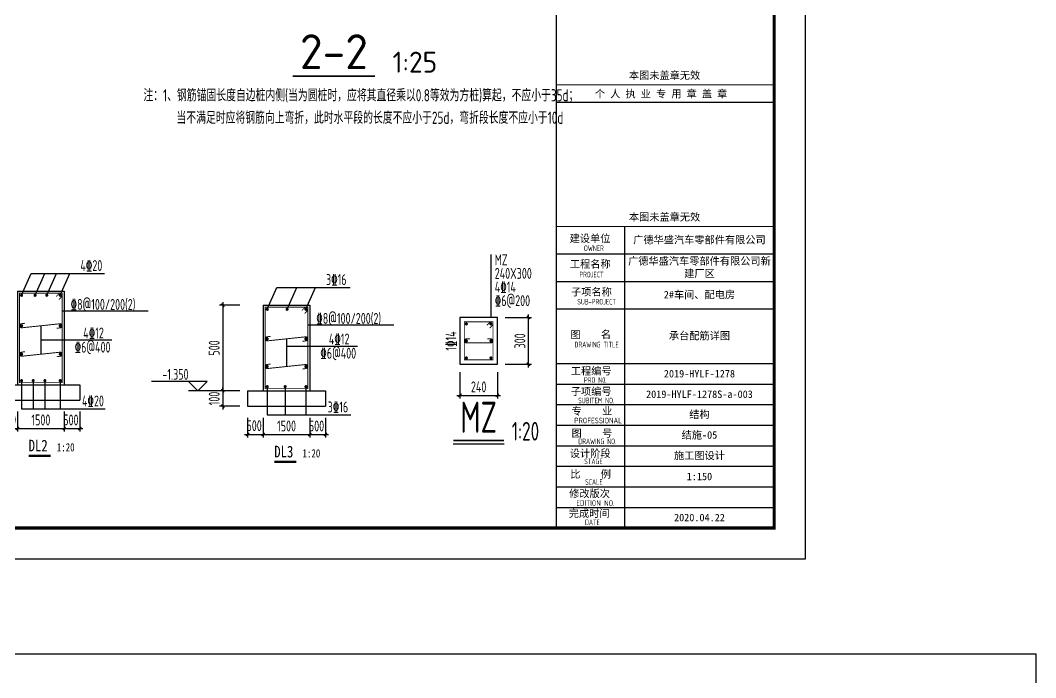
# Model space of a CAD drawing. Header units: millimetres. Extents: x 4533265 to 4958735, y 18976699 to 19555898.
# Drawn here: x 4714053 to 4762974, y 19333383 to 19365048 of the extents above; entities that cross this region are included whole.
import ezdxf
from ezdxf.enums import TextEntityAlignment as Align

# ---------------------------------------------------------------- set-up
doc = ezdxf.new("R2010")
doc.units = ezdxf.units.MM
doc.header["$LTSCALE"] = 1000
doc.header["$MEASUREMENT"] = 0
doc.layers.get('Defpoints').update_dxf_attribs({"color": 1})
for name, color, linetype in [('3T_BAR', 7, 'Continuous'), ('3T_WOOD', 21, 'Continuous'), ('BASE_DE_NUM', 7, 'Continuous'), ('COLU_DE', 7, 'Continuous'), ('COLU_DE_DIM', 3, 'Continuous'), ('COLU_DE_NUM', 7, 'Continuous'), ('COLU_DE_REIN', 1, 'Continuous'), ('COLU_DE_TEXT', 7, 'Continuous'), ('dim', 7, 'Continuous'), ('DIM_SYMB', 165, 'Continuous'), ('PUB_TEXT', 7, 'Continuous'), ('PUB_TITLE', 4, 'Continuous'), ('REIN', 1, 'Continuous'), ('TEXT', 7, 'Continuous'), ('THIN', 7, 'Continuous'), ('TK', 4, 'Continuous')]:
    doc.layers.add(name, color=color, linetype=linetype)
doc.layers.add('my_dimtext', color=7, linetype='Continuous', lineweight=0)
doc.styles.add('TSSD_Dimension', font='Tssdeng.shx', dxfattribs={"width": 0.7, "bigfont": 'hztxt.shx'})
doc.styles.add('TSSD_DIMENSION_T3', font='Tssdeng.shx', dxfattribs={"width": 0.7, "bigfont": 'hztxt.shx'})
doc.styles.add('TSSD_Label', font='tssdeng.shx', dxfattribs={"width": 0.7, "bigfont": 'hztxt.shx'})
doc.styles.add('TSSD_Norm', font='Tssdeng.shx', dxfattribs={"bigfont": 'hztxt.shx'})
doc.styles.add('TSSD_REIN', font='tssdeng.shx', dxfattribs={"width": 0.7, "bigfont": 'tssdchn.shx'})
doc.styles.add('图签宋体', font='', dxfattribs={"height": 300})
doc.styles.add('黑体', font='simhei.ttf', dxfattribs={"width": 0.8})
doc.styles.get('图签宋体').set_extended_font_data('NSimSun')
doc.dimstyles.new('TSSD_100_100', dxfattribs={"dimtxt": 350, "dimasz": 100, "dimexe": 100, "dimexo": 250, "dimgap": 100, "dimtad": 1, "dimdec": 0, "dimzin": 0, "dimdsep": 46, "dimtxsty": 'TSSD_Dimension', "dimblk": 'ARCHTICK', "dimblk1": 'ARCHTICK', "dimblk2": 'ARCHTICK', "dimcen": 0, "dimdle": 100, "dimclrt": 7, "dimadec": 0, "dimazin": 0, "dimtfac": 1, "dimtdec": 0, "dimtix": 1, "dimtmove": 2, "dimatfit": 3, "dimfxl": 0, "dimtolj": 1, "dimtzin": 0, "dimarcsym": 0})
doc.dimstyles.new('TSSD_100_100$TCH&&50', dxfattribs={"dimtxt": 350, "dimasz": 100, "dimexe": 100, "dimexo": 250, "dimgap": 100, "dimtad": 1, "dimdec": 0, "dimzin": 0, "dimdsep": 46, "dimtxsty": 'TSSD_DIMENSION_T3', "dimblk": 'ARCHTICK', "dimblk1": 'ARCHTICK', "dimblk2": 'ARCHTICK', "dimcen": 0, "dimdle": 100, "dimclrt": 7, "dimadec": 0, "dimazin": 0, "dimtfac": 1, "dimtdec": 0, "dimtix": 1, "dimtmove": 2, "dimatfit": 3, "dimfxl": 0, "dimtolj": 1, "dimtzin": 0, "dimarcsym": 0})
doc.dimstyles.new('TSSD_20_150', dxfattribs={"dimtxt": 525, "dimasz": 150, "dimexe": 150, "dimexo": 375, "dimgap": 150, "dimtad": 1, "dimdec": 0, "dimlfac": 0.133333, "dimzin": 0, "dimdsep": 46, "dimtxsty": 'TSSD_Dimension', "dimblk": 'ARCHTICK', "dimblk1": 'ARCHTICK', "dimblk2": 'ARCHTICK', "dimcen": 0, "dimdle": 150, "dimclrt": 7, "dimadec": 0, "dimazin": 0, "dimtfac": 1, "dimtdec": 0, "dimtix": 1, "dimtmove": 2, "dimatfit": 3, "dimfxl": 0, "dimtolj": 1, "dimtzin": 0, "dimarcsym": 0})

# ---------------------------------------------------------------- blocks, each defined once
blk = doc.blocks.new('GeYuanFrame_36707042', base_point=(18.76, 4.34))
at = {"layer": 'TK'}
blk.add_lwpolyline([(18.76, 424.34), (686.76, 424.34), (686.76, 4.34), (18.76, 4.34), (18.76, 424.34)], dxfattribs=at)
blk = doc.blocks.new('GeYuanFrame_33847312', base_point=(18.76, 4.34))
at = {"layer": 'PUB_TITLE'}
blk.add_lwpolyline([(554.76, 14.34), (554.76, 111.14)], dxfattribs=at)
at = {"layer": 'TK'}
for p, q in [((532.76, 102.34), (602.76, 102.34)), ((532.76, 93.54), (602.76, 93.54)), ((532.76, 84.74), (554.76, 84.74)), ((532.76, 84.74), (602.76, 84.74)), ((532.76, 67.18), (602.76, 67.18)), ((532.76, 67.14), (602.76, 67.14)), ((532.76, 60.58), (602.76, 60.58)), ((532.76, 53.98), (602.76, 53.98)), ((532.76, 47.38), (602.76, 47.38)), ((532.76, 40.78), (602.76, 40.78)), ((532.76, 34.18), (602.76, 34.18)), ((532.76, 27.58), (602.76, 27.58)), ((532.76, 20.98), (602.76, 20.98)), ((532.76, 14.34), (602.76, 14.34))]:
    blk.add_line(p, q, dxfattribs=at)
for points in [[(18.76, 424.34), (612.76, 424.34), (612.76, 4.34), (18.76, 4.34), (18.76, 424.34)], [(532.76, 151.14), (602.76, 151.14)]]:
    blk.add_lwpolyline(points, dxfattribs=at)
at = {"layer": 'TK', "const_width": 1}
blk.add_lwpolyline([(602.76, 414.34), (43.76, 414.34), (43.76, 14.34), (602.76, 14.34)], close=True, dxfattribs=at)
at = {"layer": 'TK'}
for points, const_width in [([(532.76, 414.34), (532.76, 14.34)], 0.4), ([(532.76, 156.64), (602.76, 156.64)], 0.35), ([(532.76, 111.14), (602.76, 111.14)], 0.35), ([(532.76, 67.18), (602.76, 67.18)], 0.35)]:
    blk.add_lwpolyline(points, dxfattribs=dict(at, const_width=const_width))
at = {"layer": 'TK', "style": '图签宋体'}
for s, p in [('本图未盖章无效', (556.1, 158.51)), ('个 人 执 业 专 用 章 盖 章', (545.19, 152.58)), ('本图未盖章无效', (556.1, 113.01)), ('建设单位', (537.06, 106.14)), ('工程名称', (537.14, 97.93)), ('子项名称', (537.52, 88.95)), ('图    名', (537.3, 75.3)), ('工程编号', (537.44, 63.58)), ('子项编号', (537.44, 57)), ('专    业', (537.68, 50.69)), ('图    号', (537.69, 43.58)), ('设计阶段', (537.12, 37.12)), ('比    例', (537.26, 30.44)), ('修改版次', (536.91, 24.22)), ('完成时间', (536.79, 17.83))]:
    blk.add_text(s, height=2.4, dxfattribs=at).set_placement(p)
at = {"layer": 'TK', "style": 'TSSD_REIN'}
for s, width, p in [('OWNER', 0.7, (541.65, 103.29)), ('PROJECT', 0.7, (540.19, 94.83)), ('SUB-PROJECT', 0.7, (539.53, 86.11)), ('DRAWING TITLE', 0.7, (538.64, 72.34)), ('PRO N0.', 0.7, (541.68, 60.96)), ('SUBITEM NO.', 0.7, (539.82, 54.39)), ('PROFESSIONAL', 0.8, (538.55, 47.95)), ('DRAWING NO.', 0.7, (539.86, 41.26)), ('STAGE', 0.7, (541.76, 34.84)), ('SCALE', 0.7, (542.05, 28.23)), ('EDITION NO.', 0.8, (539.2, 21.45)), ('DATE', 0.7, (542, 15.26))]:
    blk.add_text(s, height=1.8, dxfattribs=dict(at, width=width)).set_placement(p)
at = {"layer": 'TK', "char_height": 2.4, "width": 48, "attachment_point": 5, "style": '图签宋体'}
for s, insert in [('广德华盛汽车零部件有限公司', (578.76, 106.74)), ('广德华盛汽车零部件有限公司新建厂区', (578.76, 97.94)), ('2#车间、配电房', (578.76, 89.14)), ('承台配筋详图', (578.76, 75.94)), ('2019-HYLF-1278', (578.76, 63.88)), ('2019-HYLF-1278S-a-003', (578.76, 57.28)), ('结构', (578.76, 50.68)), ('结施-05', (578.76, 44.08)), ('施工图设计', (578.76, 37.48)), ('1:150', (578.76, 30.88)), ('2020.04.22', (578.76, 17.69))]:
    blk.add_mtext(s, dxfattribs=dict(at, insert=insert))
blk = doc.blocks.new('_ArchTick')
at = {"color": 0, "linetype": 'ByBlock', "const_width": 0.4}
blk.add_lwpolyline([(-0.5, -0.5), (0.5, 0.5)], dxfattribs=at)
blk = doc.blocks.new('*D347')
at = {"layer": 'Defpoints', "color": 0}
for p in [(4305134, 19387222), (4304334, 19384222), (4305134, 19384222)]:
    blk.add_point(p, dxfattribs=at)
at = {"layer": 'dim', "color": 0, "lineweight": -2}
for p, q in [((4304884, 19387222), (4304234, 19387222)), ((4304334, 19387322), (4304334, 19384122)), ((4304884, 19384222), (4304234, 19384222))]:
    blk.add_line(p, q, dxfattribs=at)
at = {"layer": 'dim', "color": 0, "lineweight": -2, "xscale": 100, "yscale": 100, "zscale": 100}
for p, rotation in [((4304334, 19387222), 90), ((4304334, 19384222), 270)]:
    blk.add_blockref('_ArchTick', p, dxfattribs=dict(at, rotation=rotation))
at = {"layer": 'dim', "color": 7, "insert": (4304059, 19385722), "char_height": 350, "attachment_point": 5, "rotation": 90, "style": 'TSSD_Dimension'}
blk.add_mtext('\\A1;700', dxfattribs=at)
blk = doc.blocks.new('*D348')
at = {"layer": 'Defpoints', "color": 0}
for p in [(4305134, 19384222), (4304334, 19383722), (4305134, 19383722)]:
    blk.add_point(p, dxfattribs=at)
at = {"layer": 'dim', "color": 0, "lineweight": -2}
for p, q in [((4304334, 19384222), (4304334, 19384322)), ((4304884, 19384222), (4304234, 19384222)), ((4304334, 19384222), (4304334, 19383722)), ((4304884, 19383722), (4304234, 19383722)), ((4304334, 19383722), (4304334, 19383622))]:
    blk.add_line(p, q, dxfattribs=at)
at = {"layer": 'dim', "color": 0, "lineweight": -2, "xscale": 100, "yscale": 100, "zscale": 100}
for p, rotation in [((4304334, 19384222), 270), ((4304334, 19383722), 90)]:
    blk.add_blockref('_ArchTick', p, dxfattribs=dict(at, rotation=rotation))
at = {"layer": 'dim', "color": 7, "insert": (4304059, 19383972), "char_height": 350, "attachment_point": 5, "rotation": 90, "style": 'TSSD_Dimension'}
blk.add_mtext('\\A1;100', dxfattribs=at)
blk = doc.blocks.new('*D831')
at = {"layer": 'Defpoints', "color": 0}
for p in [(4305134, 19383606), (4305634, 19383606), (4305634, 19382815)]:
    blk.add_point(p, dxfattribs=at)
at = {"layer": 'dim', "color": 0, "lineweight": -2}
for p, q in [((4305134, 19383356), (4305134, 19382715)), ((4305634, 19383356), (4305634, 19382715)), ((4305034, 19382815), (4305734, 19382815))]:
    blk.add_line(p, q, dxfattribs=at)
at = {"layer": 'dim', "color": 0, "lineweight": -2, "xscale": 100, "yscale": 100, "zscale": 100, "rotation": 180}
blk.add_blockref('_ArchTick', (4305134, 19382815), dxfattribs=at)
at = {"layer": 'dim', "color": 0, "lineweight": -2, "xscale": 100, "yscale": 100, "zscale": 100}
blk.add_blockref('_ArchTick', (4305634, 19382815), dxfattribs=at)
at = {"layer": 'dim', "color": 7, "insert": (4305342, 19383099), "char_height": 350, "attachment_point": 5, "style": 'TSSD_DIMENSION_T3'}
blk.add_mtext('\\A1;500', dxfattribs=at)
blk = doc.blocks.new('*D832')
at = {"layer": 'Defpoints', "color": 0}
for p in [(4305634, 19383606), (4307134, 19383606), (4307134, 19382815)]:
    blk.add_point(p, dxfattribs=at)
at = {"layer": 'dim', "color": 0, "lineweight": -2}
for p, q in [((4305634, 19383356), (4305634, 19382715)), ((4307134, 19383356), (4307134, 19382715)), ((4305534, 19382815), (4307234, 19382815))]:
    blk.add_line(p, q, dxfattribs=at)
at = {"layer": 'dim', "color": 0, "lineweight": -2, "xscale": 100, "yscale": 100, "zscale": 100, "rotation": 180}
blk.add_blockref('_ArchTick', (4305634, 19382815), dxfattribs=at)
at = {"layer": 'dim', "color": 0, "lineweight": -2, "xscale": 100, "yscale": 100, "zscale": 100}
blk.add_blockref('_ArchTick', (4307134, 19382815), dxfattribs=at)
at = {"layer": 'dim', "color": 7, "insert": (4306384, 19383090), "char_height": 350, "attachment_point": 5, "style": 'TSSD_DIMENSION_T3'}
blk.add_mtext('\\A1;1500', dxfattribs=at)
blk = doc.blocks.new('*D833')
at = {"layer": 'Defpoints', "color": 0}
for p in [(4307134, 19383606), (4307634, 19383606), (4307634, 19382815)]:
    blk.add_point(p, dxfattribs=at)
at = {"layer": 'dim', "color": 0, "lineweight": -2}
for p, q in [((4307134, 19383356), (4307134, 19382715)), ((4307634, 19383356), (4307634, 19382715)), ((4307034, 19382815), (4307734, 19382815))]:
    blk.add_line(p, q, dxfattribs=at)
at = {"layer": 'dim', "color": 0, "lineweight": -2, "xscale": 100, "yscale": 100, "zscale": 100, "rotation": 180}
blk.add_blockref('_ArchTick', (4307134, 19382815), dxfattribs=at)
at = {"layer": 'dim', "color": 0, "lineweight": -2, "xscale": 100, "yscale": 100, "zscale": 100}
blk.add_blockref('_ArchTick', (4307634, 19382815), dxfattribs=at)
at = {"layer": 'dim', "color": 7, "insert": (4307346, 19383089), "char_height": 350, "attachment_point": 5, "style": 'TSSD_DIMENSION_T3'}
blk.add_mtext('\\A1;500', dxfattribs=at)
blk = doc.blocks.new('*D305')
at = {"layer": 'COLU_DE_DIM', "color": 0, "lineweight": -2}
for p, q in [((4737411, 19350730), (4738686, 19350730)), ((4738536, 19348330), (4738536, 19350880)), ((4737411, 19348480), (4738686, 19348480))]:
    blk.add_line(p, q, dxfattribs=at)
at = {"layer": 'Defpoints', "color": 0}
for p in [(4737036, 19350730), (4738536, 19350730), (4737036, 19348480)]:
    blk.add_point(p, dxfattribs=at)
at = {"layer": 'COLU_DE_DIM', "color": 0, "lineweight": -2, "xscale": 150, "yscale": 150, "zscale": 150}
for p, rotation in [((4738536, 19350730), 90), ((4738536, 19348480), 270)]:
    blk.add_blockref('_ArchTick', p, dxfattribs=dict(at, rotation=rotation))
at = {"layer": 'COLU_DE_DIM', "color": 7, "insert": (4738123, 19349605), "char_height": 525, "attachment_point": 5, "rotation": 90, "style": 'TSSD_Dimension'}
blk.add_mtext('\\A1;300', dxfattribs=at)
blk = doc.blocks.new('*D306')
at = {"layer": 'COLU_DE_DIM', "color": 0, "lineweight": -2}
for p, q in [((4735236, 19348105), (4735236, 19346830)), ((4737036, 19348105), (4737036, 19346830)), ((4735086, 19346980), (4737186, 19346980))]:
    blk.add_line(p, q, dxfattribs=at)
at = {"layer": 'Defpoints', "color": 0}
for p in [(4735236, 19348480), (4737036, 19348480), (4737036, 19346980)]:
    blk.add_point(p, dxfattribs=at)
at = {"layer": 'COLU_DE_DIM', "color": 0, "lineweight": -2, "xscale": 150, "yscale": 150, "zscale": 150, "rotation": 180}
blk.add_blockref('_ArchTick', (4735236, 19346980), dxfattribs=at)
at = {"layer": 'COLU_DE_DIM', "color": 0, "lineweight": -2, "xscale": 150, "yscale": 150, "zscale": 150}
blk.add_blockref('_ArchTick', (4737036, 19346980), dxfattribs=at)
at = {"layer": 'COLU_DE_DIM', "color": 7, "insert": (4736136, 19347392), "char_height": 525, "attachment_point": 5, "style": 'TSSD_Dimension'}
blk.add_mtext('\\A1;240', dxfattribs=at)
blk = doc.blocks.new('*D351')
at = {"layer": 'Defpoints', "color": 0}
for p in [(4725225, 19350598), (4724425, 19347855), (4725225, 19347855)]:
    blk.add_point(p, dxfattribs=at)
at = {"layer": 'dim', "color": 0, "lineweight": -2}
for p, q in [((4724425, 19350698), (4724425, 19347755)), ((4724975, 19350598), (4724325, 19350598)), ((4724975, 19347855), (4724325, 19347855))]:
    blk.add_line(p, q, dxfattribs=at)
at = {"layer": 'dim', "color": 0, "lineweight": -2, "xscale": 100, "yscale": 100, "zscale": 100}
for p, rotation in [((4724425, 19350598), 90), ((4724425, 19347855), 270)]:
    blk.add_blockref('_ArchTick', p, dxfattribs=dict(at, rotation=rotation))
at = {"layer": 'dim', "color": 7, "insert": (4724150, 19349227), "char_height": 350, "attachment_point": 5, "rotation": 90, "style": 'TSSD_Dimension'}
blk.add_mtext('\\A1;500', dxfattribs=at)
blk = doc.blocks.new('*D352')
at = {"layer": 'Defpoints', "color": 0}
for p in [(4725225, 19347855), (4724425, 19347355), (4725225, 19347355)]:
    blk.add_point(p, dxfattribs=at)
at = {"layer": 'dim', "color": 0, "lineweight": -2}
for p, q in [((4724975, 19347855), (4724325, 19347855)), ((4724425, 19347855), (4724425, 19347955)), ((4724425, 19347855), (4724425, 19347355)), ((4724975, 19347355), (4724325, 19347355)), ((4724425, 19347355), (4724425, 19347255))]:
    blk.add_line(p, q, dxfattribs=at)
at = {"layer": 'dim', "color": 0, "lineweight": -2, "xscale": 100, "yscale": 100, "zscale": 100}
for p, rotation in [((4724425, 19347855), 270), ((4724425, 19347355), 90)]:
    blk.add_blockref('_ArchTick', p, dxfattribs=dict(at, rotation=rotation))
at = {"layer": 'dim', "color": 7, "insert": (4724150, 19347605), "char_height": 350, "attachment_point": 5, "rotation": 90, "style": 'TSSD_Dimension'}
blk.add_mtext('\\A1;100', dxfattribs=at)
blk = doc.blocks.new('*D903')
at = {"layer": 'Defpoints', "color": 0}
for p in [(4725225, 19347239), (4725725, 19347239), (4725725, 19346448)]:
    blk.add_point(p, dxfattribs=at)
at = {"layer": 'dim', "color": 0, "lineweight": -2}
for p, q in [((4725225, 19346989), (4725225, 19346348)), ((4725725, 19346989), (4725725, 19346348)), ((4725125, 19346448), (4725825, 19346448))]:
    blk.add_line(p, q, dxfattribs=at)
at = {"layer": 'dim', "color": 0, "lineweight": -2, "xscale": 100, "yscale": 100, "zscale": 100, "rotation": 180}
blk.add_blockref('_ArchTick', (4725225, 19346448), dxfattribs=at)
at = {"layer": 'dim', "color": 0, "lineweight": -2, "xscale": 100, "yscale": 100, "zscale": 100}
blk.add_blockref('_ArchTick', (4725725, 19346448), dxfattribs=at)
at = {"layer": 'dim', "color": 7, "insert": (4725433, 19346733), "char_height": 350, "attachment_point": 5, "style": 'TSSD_DIMENSION_T3'}
blk.add_mtext('\\A1;500', dxfattribs=at)
blk = doc.blocks.new('*D904')
at = {"layer": 'Defpoints', "color": 0}
for p in [(4725725, 19347239), (4727225, 19347239), (4727225, 19346448)]:
    blk.add_point(p, dxfattribs=at)
at = {"layer": 'dim', "color": 0, "lineweight": -2}
for p, q in [((4725725, 19346989), (4725725, 19346348)), ((4727225, 19346989), (4727225, 19346348)), ((4725625, 19346448), (4727325, 19346448))]:
    blk.add_line(p, q, dxfattribs=at)
at = {"layer": 'dim', "color": 0, "lineweight": -2, "xscale": 100, "yscale": 100, "zscale": 100, "rotation": 180}
blk.add_blockref('_ArchTick', (4725725, 19346448), dxfattribs=at)
at = {"layer": 'dim', "color": 0, "lineweight": -2, "xscale": 100, "yscale": 100, "zscale": 100}
blk.add_blockref('_ArchTick', (4727225, 19346448), dxfattribs=at)
at = {"layer": 'dim', "color": 7, "insert": (4726475, 19346723), "char_height": 350, "attachment_point": 5, "style": 'TSSD_DIMENSION_T3'}
blk.add_mtext('\\A1;1500', dxfattribs=at)
blk = doc.blocks.new('*D905')
at = {"layer": 'Defpoints', "color": 0}
for p in [(4727225, 19347239), (4727725, 19347239), (4727725, 19346448)]:
    blk.add_point(p, dxfattribs=at)
at = {"layer": 'dim', "color": 0, "lineweight": -2}
for p, q in [((4727225, 19346989), (4727225, 19346348)), ((4727725, 19346989), (4727725, 19346348)), ((4727125, 19346448), (4727825, 19346448))]:
    blk.add_line(p, q, dxfattribs=at)
at = {"layer": 'dim', "color": 0, "lineweight": -2, "xscale": 100, "yscale": 100, "zscale": 100, "rotation": 180}
blk.add_blockref('_ArchTick', (4727225, 19346448), dxfattribs=at)
at = {"layer": 'dim', "color": 0, "lineweight": -2, "xscale": 100, "yscale": 100, "zscale": 100}
blk.add_blockref('_ArchTick', (4727725, 19346448), dxfattribs=at)
at = {"layer": 'dim', "color": 7, "insert": (4727437, 19346723), "char_height": 350, "attachment_point": 5, "style": 'TSSD_DIMENSION_T3'}
blk.add_mtext('\\A1;500', dxfattribs=at)
blk = doc.blocks.new('231sa321321')
for p, q in [((4305634, 19387221.5), (4305634, 19384221.5)), ((4305634, 19387221.5), (4307134, 19387221.5)), ((4307134, 19387221.5), (4307134, 19384221.5)), ((4307069, 19386589), (4309824.6, 19386589)), ((4306384, 19386113.2), (4306384, 19385199.9)), ((4306384, 19385656.5), (4308657.2, 19385656.5)), ((4305134, 19384221.5), (4305134, 19383721.5)), ((4305134, 19384221.5), (4307634, 19384221.5)), ((4307634, 19384221.5), (4307634, 19383721.5)), ((4305134, 19383721.5), (4307634, 19383721.5))]:
    blk.add_line(p, q)
for points in [[(4305764, 19387091.5), (4306075.4, 19387793.1), (4308425.3, 19387793.1)], [(4306196.4, 19387091.5), (4306507.8, 19387793.1)], [(4306573.1, 19387091.5), (4306884.4, 19387793.1)], [(4307004, 19387091.5), (4307315.4, 19387793.1)], [(4305764, 19384351.5), (4305764, 19383445.4), (4308451.1, 19383445.4)], [(4306135.4, 19384351.5), (4306135.4, 19383445.4)], [(4306512.1, 19384351.5), (4306512.1, 19383445.4)], [(4307004, 19384351.5), (4307004, 19383445.4)]]:
    blk.add_lwpolyline(points)
at = {"layer": 'DIM_SYMB', "const_width": 70}
blk.add_lwpolyline([(4305989.8, 19381939.1), (4306694, 19381939.1)], dxfattribs=at)
at = {"layer": 'REIN', "const_width": 30}
blk.add_lwpolyline([(4306873.2, 19387052.6), (4306977.2, 19387156.5), (4307069, 19387156.5), (4307069, 19384286.5), (4305699, 19384286.5), (4305699, 19387156.5), (4307069, 19387156.5), (4307069, 19387064.7), (4306965.1, 19386960.7)], dxfattribs=at)
at = {"layer": 'REIN', "const_width": 50}
for points in [[(4305739, 19387091.5, 1), (4305789, 19387091.5, 1)], [(4306171.4, 19387091.5, 1), (4306221.4, 19387091.5, 1)], [(4306548.1, 19387091.5, 1), (4306598.1, 19387091.5, 1)], [(4306979, 19387091.5, 1), (4307029, 19387091.5, 1)], [(4305739, 19386113.2, 1), (4305789, 19386113.2, 1)], [(4306979, 19386113.2, 1), (4307029, 19386113.2, 1)], [(4305739, 19385199.9, 1), (4305789, 19385199.9, 1)], [(4306979, 19385199.9, 1), (4307029, 19385199.9, 1)], [(4305739, 19384351.5, 1), (4305789, 19384351.5, 1)], [(4306110.4, 19384351.5, 1), (4306160.4, 19384351.5, 1)], [(4306487.1, 19384351.5, 1), (4306537.1, 19384351.5, 1)], [(4306979, 19384351.5, 1), (4307029, 19384351.5, 1)]]:
    blk.add_lwpolyline(points, format="xyb", close=True, dxfattribs=at)
at = {"layer": 'REIN', "const_width": 30}
for points in [[(4305873.9, 19386194.2), (4305755, 19386177.6, 0.9999254), (4305773, 19386048.8), (4306995, 19386177.6, -1.0000746), (4307013, 19386048.8), (4306894.1, 19386032.2)], [(4305873.9, 19385280.8), (4305755, 19385264.2, 0.9999254), (4305773, 19385135.5), (4306995, 19385264.2, -1.0000746), (4307013, 19385135.5), (4306894.1, 19385118.9)]]:
    blk.add_lwpolyline(points, format="xyb", dxfattribs=at)
at = {"layer": 'THIN'}
for p, q in [((4303834.1, 19384521.5), (4302047.5, 19384521.5)), ((4303534.1, 19384221.5), (4303234.1, 19384521.5)), ((4303534.1, 19384221.5), (4303834.1, 19384521.5)), ((4304334.1, 19384221.5), (4303234.1, 19384221.5))]:
    blk.add_line(p, q, dxfattribs=at)
at = {"layer": 'PUB_TEXT', "style": '黑体', "width": 0.8}
for s, height, p in [('DL2', 375.53, (4305989.8, 19382079.1)), ('1:20', 262.87, (4306894, 19382079.1))]:
    blk.add_text(s, height=height, dxfattribs=at).set_placement(p)
at = {"layer": 'TEXT', "style": 'TSSD_REIN', "width": 0.7}
for s, p in [('4\x8420', (4307651.2, 19387871.6)), ('\x848@100/200(2)', (4307337.5, 19386623.8)), ('4\x8412', (4307742.8, 19385706.2)), ('\x846@400', (4307466.5, 19385251)), ('4\x8420', (4307702.5, 19383523.9))]:
    blk.add_text(s, height=350, dxfattribs=at).set_placement(p)
at = {"layer": 'THIN', "style": 'TSSD_Label', "width": 0.7}
blk.add_text('-1.350', height=350, dxfattribs=at).set_placement((4303234.1, 19384571.5), align=Align.RIGHT)
at = {"layer": 'dim'}
for base, p1, p2, text, picture, middle in [((4304334.1, 19384221.5), (4305134, 19387221.5), (4305134, 19384221.5), '700', '*D347', (4304059.1, 19385721.5)), ((4304334.1, 19383721.5), (4305134, 19384221.5), (4305134, 19383721.5), '100', '*D348', (4304059.1, 19383971.5))]:
    dim = blk.add_linear_dim(base=base, p1=p1, p2=p2, angle=90, text=text, dimstyle='TSSD_100_100', dxfattribs=at)
    dim.commit()
    dim.dimension.update_dxf_attribs({"geometry": picture, "text_midpoint": middle})
for base, p1, p2, picture, middle in [((4305634, 19382814.9), (4305134, 19383605.7), (4305634, 19383605.7), '*D831', (4305342.2, 19383099.5)), ((4307634, 19382814.9), (4307134, 19383605.7), (4307634, 19383605.7), '*D833', (4307345.7, 19383089.5))]:
    dim = blk.add_linear_dim(base=base, p1=p1, p2=p2, angle=0, dimstyle='TSSD_100_100$TCH&&50', dxfattribs=at)
    dim.commit()
    dim.dimension.update_dxf_attribs({"geometry": picture, "text_midpoint": middle, "dimtype": 161})
dim = blk.add_aligned_dim(p1=(4305634, 19383605.7), p2=(4307134, 19383605.7), distance=-790.8, dimstyle='TSSD_100_100$TCH&&50', dxfattribs=at)
dim.commit()
dim.dimension.update_dxf_attribs({"geometry": '*D832', "text_midpoint": (4306384, 19383089.9)})
blk = doc.blocks.new('Q2313213213')
for p, q in [((4725725.1, 19350598.4), (4725725.1, 19347855)), ((4725725.1, 19350598.4), (4727225.1, 19350598.4)), ((4727225.1, 19350598.4), (4727225.1, 19347855)), ((4727160.1, 19349965.8), (4729915.6, 19349965.8)), ((4726475.1, 19349520.8), (4726475.1, 19348631.7)), ((4726475.1, 19349290), (4728748.2, 19349290)), ((4725225.1, 19347855), (4725225.1, 19347355)), ((4725225.1, 19347855), (4727725.1, 19347855)), ((4727725.1, 19347855), (4727725.1, 19347355)), ((4725225.1, 19347355), (4727725.1, 19347355))]:
    blk.add_line(p, q)
for points in [[(4725855.1, 19350468.4), (4726166.4, 19351169.9), (4728516.3, 19351169.9)], [(4726490.3, 19350468.4), (4726801.7, 19351169.9)], [(4727095.1, 19350468.4), (4727406.4, 19351169.9)], [(4725855.1, 19347985), (4725855.1, 19347078.9), (4728542.2, 19347078.9)], [(4726429.4, 19347985), (4726429.4, 19347078.9)], [(4727095.1, 19347985), (4727095.1, 19347078.9)]]:
    blk.add_lwpolyline(points)
at = {"layer": 'DIM_SYMB', "const_width": 70}
blk.add_lwpolyline([(4726079.2, 19345572.5), (4726786.8, 19345572.5)], dxfattribs=at)
at = {"layer": 'REIN', "const_width": 30}
blk.add_lwpolyline([(4726964.3, 19350429.5), (4727068.2, 19350533.4), (4727160.1, 19350533.4), (4727160.1, 19347920), (4725790.1, 19347920), (4725790.1, 19350533.4), (4727160.1, 19350533.4), (4727160.1, 19350441.5), (4727056.2, 19350337.6)], dxfattribs=at)
at = {"layer": 'REIN', "const_width": 50}
for points in [[(4725830.1, 19350468.4, 1), (4725880.1, 19350468.4, 1)], [(4726465.3, 19350468.4, 1), (4726515.3, 19350468.4, 1)], [(4727070.1, 19350468.4, 1), (4727120.1, 19350468.4, 1)], [(4725830.1, 19349520.8, 1), (4725880.1, 19349520.8, 1)], [(4727070.1, 19349520.8, 1), (4727120.1, 19349520.8, 1)], [(4725830.1, 19348631.7, 1), (4725880.1, 19348631.7, 1)], [(4727070.1, 19348631.7, 1), (4727120.1, 19348631.7, 1)], [(4725830.1, 19347985, 1), (4725880.1, 19347985, 1)], [(4726404.4, 19347985, 1), (4726454.4, 19347985, 1)], [(4727070.1, 19347985, 1), (4727120.1, 19347985, 1)]]:
    blk.add_lwpolyline(points, format="xyb", close=True, dxfattribs=at)
at = {"layer": 'REIN', "const_width": 30}
for points in [[(4725964.9, 19349601.8), (4725846.1, 19349585.2, 0.9999254), (4725864.1, 19349456.5), (4727086.1, 19349585.2, -1.0000746), (4727104.1, 19349456.5), (4726985.2, 19349439.9)], [(4725964.9, 19348712.7), (4725846.1, 19348696.1, 0.9999254), (4725864.1, 19348567.4), (4727086.1, 19348696.1, -1.0000746), (4727104.1, 19348567.4), (4726985.2, 19348550.8)]]:
    blk.add_lwpolyline(points, format="xyb", dxfattribs=at)
at = {"layer": 'THIN'}
for p, q in [((4723925.1, 19348155), (4722138.6, 19348155)), ((4723625.1, 19347855), (4723325.1, 19348155)), ((4723625.1, 19347855), (4723925.1, 19348155)), ((4724425.1, 19347855), (4723325.1, 19347855))]:
    blk.add_line(p, q, dxfattribs=at)
at = {"layer": 'PUB_TEXT', "style": '黑体', "width": 0.8}
for s, height, p in [('DL3', 375.53, (4726079.2, 19345712.5)), ('1:20', 262.87, (4726986.8, 19345712.5))]:
    blk.add_text(s, height=height, dxfattribs=at).set_placement(p)
at = {"layer": 'TEXT', "style": 'TSSD_REIN', "width": 0.7}
for s, p in [('3\x8416', (4727742.3, 19351248.4)), ('\x848@100/200(2)', (4727428.6, 19350000.7)), ('4\x8412', (4727833.8, 19349339.6)), ('\x846@400', (4727557.6, 19348884.4)), ('3\x8416', (4727793.6, 19347157.4))]:
    blk.add_text(s, height=350, dxfattribs=at).set_placement(p)
at = {"layer": 'THIN', "style": 'TSSD_Label', "width": 0.7}
blk.add_text('-1.350', height=350, dxfattribs=at).set_placement((4723325.1, 19348205), align=Align.RIGHT)
at = {"layer": 'dim'}
for base, p1, p2, text, picture, middle in [((4724425.1, 19347855), (4725225.1, 19350598.4), (4725225.1, 19347855), '500', '*D351', (4724150.1, 19349226.7)), ((4724425.1, 19347355), (4725225.1, 19347855), (4725225.1, 19347355), '100', '*D352', (4724150.1, 19347605))]:
    dim = blk.add_linear_dim(base=base, p1=p1, p2=p2, angle=90, text=text, dimstyle='TSSD_100_100', dxfattribs=at)
    dim.commit()
    dim.dimension.update_dxf_attribs({"geometry": picture, "text_midpoint": middle})
for base, p1, p2, picture, middle in [((4725725.1, 19346448.4), (4725225.1, 19347239.2), (4725725.1, 19347239.2), '*D903', (4725433.2, 19346732.9)), ((4727725.1, 19346448.4), (4727225.1, 19347239.2), (4727725.1, 19347239.2), '*D905', (4727436.7, 19346722.9))]:
    dim = blk.add_linear_dim(base=base, p1=p1, p2=p2, angle=0, dimstyle='TSSD_100_100$TCH&&50', dxfattribs=at)
    dim.commit()
    dim.dimension.update_dxf_attribs({"geometry": picture, "text_midpoint": middle, "dimtype": 161})
dim = blk.add_aligned_dim(p1=(4725725.1, 19347239.2), p2=(4727225.1, 19347239.2), distance=-790.8, dimstyle='TSSD_100_100$TCH&&50', dxfattribs=at)
dim.commit()
dim.dimension.update_dxf_attribs({"geometry": '*D904', "text_midpoint": (4726475.1, 19346723.4)})

msp = doc.modelspace()

# ---------------------------------------------------------------- linework, layer by layer
at = {"layer": 'BASE_DE_NUM', "const_width": 84}
msp.add_lwpolyline([(4731146.5, 19362360), (4727179.2, 19362360)], dxfattribs=at)
at = {"layer": 'COLU_DE'}
msp.add_lwpolyline([(4737035.9, 19350729.5), (4735235.9, 19350729.5), (4735235.9, 19348479.5), (4737035.9, 19348479.5)], close=True, dxfattribs=at)
at = {"layer": 'COLU_DE_NUM'}
msp.add_line((4734908.2, 19344654.5), (4737363.6, 19344654.5), dxfattribs=at)
at = {"layer": 'COLU_DE_NUM', "const_width": 75}
msp.add_lwpolyline([(4734908.2, 19344804.5), (4737363.6, 19344804.5)], dxfattribs=at)
at = {"layer": 'COLU_DE_REIN', "const_width": 45}
msp.add_lwpolyline([(4736661.8, 19350217.6), (4736825.9, 19350381.7), (4736825.9, 19350519.5), (4735445.9, 19350519.5), (4735445.9, 19348689.5), (4736825.9, 19348689.5), (4736825.9, 19350519.5), (4736688, 19350519.5), (4736523.9, 19350355.5)], dxfattribs=at)
at = {"layer": 'COLU_DE_REIN', "const_width": 75}
for points in [[(4735505.9, 19350422, 1), (4735580.9, 19350422, 1)], [(4736690.9, 19350422, 1), (4736765.9, 19350422, 1)], [(4735505.9, 19349604.5, 1), (4735580.9, 19349604.5, 1)], [(4736690.9, 19349604.5, 1), (4736765.9, 19349604.5, 1)], [(4735505.9, 19348787, 1), (4735580.9, 19348787, 1)], [(4736690.9, 19348787, 1), (4736765.9, 19348787, 1)]]:
    msp.add_lwpolyline(points, format="xyb", close=True, dxfattribs=at)
at = {"layer": 'COLU_DE_REIN', "const_width": 45}
msp.add_lwpolyline([(4736548.4, 19349702), (4736728.4, 19349702, -1), (4736728.4, 19349507), (4735543.4, 19349507, -1), (4735543.4, 19349702), (4735723.4, 19349702)], format="xyb", dxfattribs=at)
at = {"layer": 'COLU_DE_TEXT'}
msp.add_line((4736735.9, 19350729.5), (4736735.9, 19353774.5), dxfattribs=at)

# ---------------------------------------------------------------- block references
at = {"layer": '3T_BAR', "color": 11, "xscale": 1.5, "yscale": 1.5, "zscale": 1.5}
msp.add_blockref('231sa321321', (-1744529.9, -9728835.2), dxfattribs=at)
at = {"layer": '3T_WOOD'}
for name, p, xscale, yscale, zscale in [('GeYuanFrame_33847312', (4662773.6, 19339092.9), 150, 150, 150), ('Q2313213213', (-2362830.9, -9674575.5), 1.5, 1.5, 1.5), ('GeYuanFrame_36707042', (4662773.6, 19271524.9), 150, 150, 150)]:
    msp.add_blockref(name, p, dxfattribs=dict(at, xscale=xscale, yscale=yscale, zscale=zscale))

# ---------------------------------------------------------------- texts
at = {"layer": 'BASE_DE_NUM', "style": 'TSSD_Norm'}
msp.add_text('2-2', height=1680, dxfattribs=at).set_placement((4729162.9, 19362696), align=Align.CENTER)
msp.add_text('1:25', height=1008, dxfattribs=at).set_placement((4731986.5, 19362528))
at = {"layer": 'COLU_DE_NUM', "style": 'TSSD_Label', "width": 0.7}
msp.add_text('MZ', height=1500, dxfattribs=at).set_placement((4736135.9, 19345929.5), align=Align.MIDDLE)
msp.add_text('1:20', height=900, dxfattribs=at).set_placement((4737731.9, 19344804.5))
at = {"layer": 'COLU_DE_TEXT', "style": 'TSSD_REIN', "width": 0.7}
for s, p in [('MZ', (4736910.9, 19353249.5)), ('240X300', (4736910.9, 19352593.3)), ('4\x8414', (4736910.9, 19351937)), ('\x846@200', (4736910.9, 19351280.8))]:
    msp.add_text(s, height=525, dxfattribs=at).set_placement(p)
msp.add_text('1\x8414', height=525, rotation=90, dxfattribs=at).set_placement((4734800.1, 19349604.5), align=Align.MIDDLE)
at = {"layer": 'my_dimtext', "style": 'TSSD_REIN', "width": 0.7}
for s, p in [('注：1、钢筋锚固长度自边桩内侧(当为圆桩时，应将其直径乘以0.8等效为方桩)算起，不应小于35d；', (4719984, 19361143)), ('当不满足时应将钢筋向上弯折，此时水平段的长度不应小于25d，弯折段长度不应小于10d', (4721577, 19360061.4))]:
    msp.add_text(s, height=588, dxfattribs=at).set_placement(p)

# ---------------------------------------------------------------- dimensions: what is measured, and where the dimension line sits
at = {"layer": 'COLU_DE_DIM'}
for p1, p2, picture, middle in [((4737035.9, 19348479.5), (4737035.9, 19350729.5), '*D305', (4738123.4, 19349604.5)), ((4735235.9, 19348479.5), (4737035.9, 19348479.5), '*D306', (4736135.9, 19347392))]:
    dim = msp.add_aligned_dim(p1=p1, p2=p2, distance=-1500, dimstyle='TSSD_20_150', dxfattribs=at)
    dim.commit()
    dim.dimension.update_dxf_attribs({"geometry": picture, "text_midpoint": middle})

doc.saveas('drawing.dxf')
